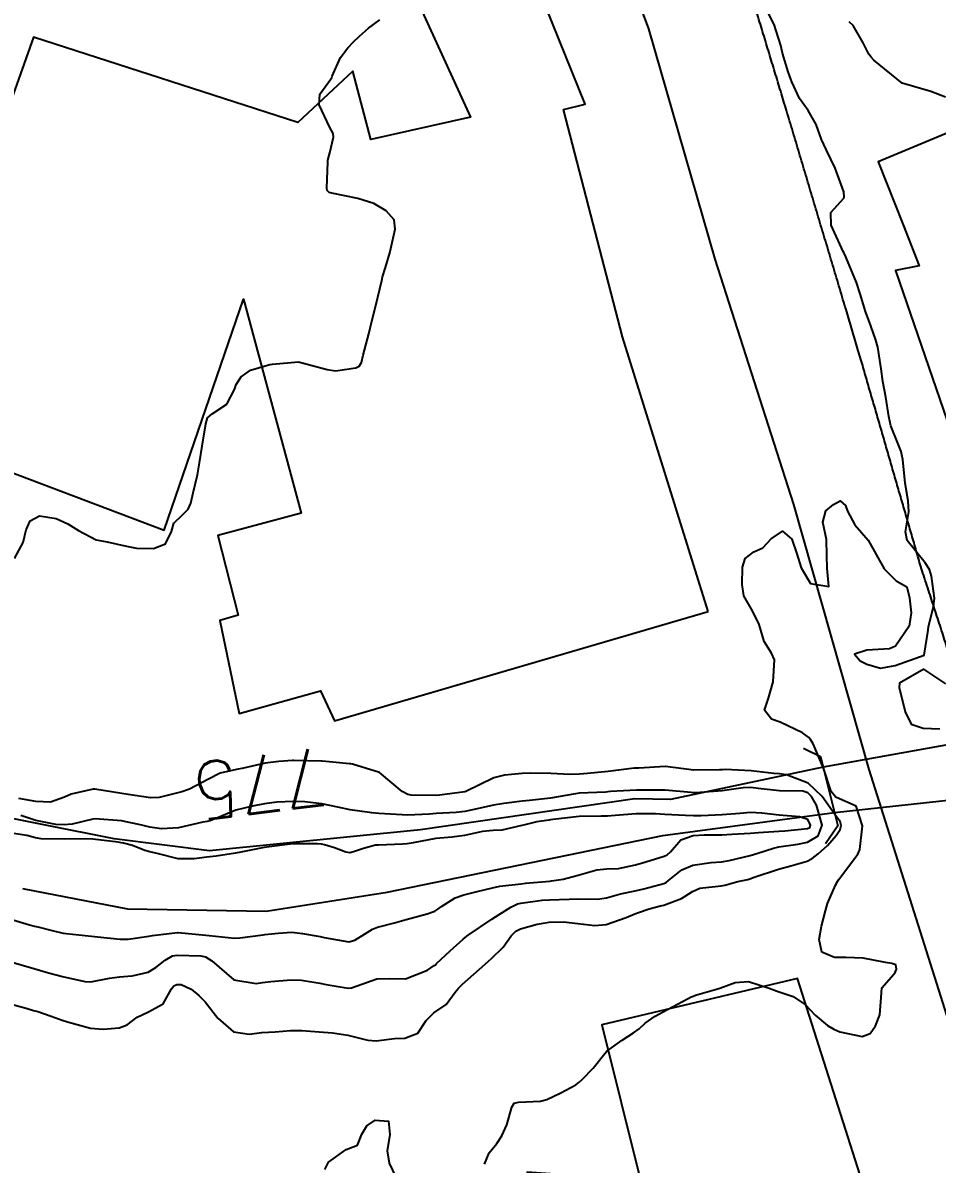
# Model space of a CAD drawing. Header units: metres. Extents: x 307586 to 320046, y 7427249 to 7434250.
# Drawn here: x 319146.4 to 319210.4, y 7429033.7 to 7429113.6 of the extents above; entities that cross this region are included whole.
import ezdxf
from ezdxf.enums import TextEntityAlignment as Align

# ---------------------------------------------------------------- set-up
doc = ezdxf.new("R2010")
doc.units = ezdxf.units.M
doc.header["$MEASUREMENT"] = 0
for name, color, linetype in [('Cotas', 45, 'Continuous'), ('Curvas de Nivel 1m', 11, 'Continuous'), ('Curvas de Nivel 5m', 15, 'Continuous'), ('Edificações', 30, 'Continuous'), ('Hidrografia', 140, 'Continuous'), ('Pontes_Viadutos_Tubos', 190, 'Continuous'), ('Vias Primárias', 230, 'Continuous')]:
    doc.layers.add(name, color=color, linetype=linetype)
doc.styles.add('Style-STANDARD', font='STANDARD.shx')

msp = doc.modelspace()

# ---------------------------------------------------------------- linework, layer by layer
at = {"layer": 'Curvas de Nivel 1m', "flags": 128}
for points, elevation in [([(319178.686, 7429033.675), (319179.011, 7429034.465), (319179.55, 7429035.133), (319179.895, 7429035.661), (319180.248, 7429036.441), (319180.589, 7429037.655), (319180.765, 7429037.935), (319181.048, 7429038.021), (319182.588, 7429038.088), (319183.052, 7429038.193), (319184.014, 7429038.66), (319185.069, 7429039.238), (319185.281, 7429039.388), (319185.507, 7429039.596), (319186.283, 7429040.386), (319187.091, 7429041.416), (319187.235, 7429041.578), (319188.305, 7429042.362), (319189.113, 7429042.876), (319189.505, 7429043.158), (319189.93, 7429043.542), (319190.622, 7429044.041), (319191.131, 7429044.326), (319192.88, 7429045.243), (319193.142, 7429045.382), (319193.224, 7429045.417), (319193.449, 7429045.497), (319194.752, 7429045.883), (319195.151, 7429046.006), (319196.226, 7429046.4), (319197.158, 7429046.462), (319198.591, 7429045.999), (319199.148, 7429045.795), (319200.277, 7429045.419), (319201.137, 7429044.824), (319201.828, 7429044.098), (319202.671, 7429043.387), (319203.119, 7429043.121), (319203.544, 7429042.948), (319205.112, 7429042.62), (319205.657, 7429042.813), (319206.041, 7429043.351), (319206.343, 7429044.135), (319206.424, 7429045.347), (319206.478, 7429046.022), (319207.165, 7429046.796), (319207.422, 7429047.083), (319207.513, 7429047.335), (319207.466, 7429047.626), (319207.177, 7429047.728), (319206.732, 7429047.79), (319205.18, 7429048.1), (319203.958, 7429048.15), (319203.18, 7429048.131), (319202.294, 7429048.509), (319202.094, 7429049.401), (319202.267, 7429050.335), (319202.546, 7429051.397), (319202.687, 7429051.929), (319203.24, 7429053.213), (319203.306, 7429053.325), (319203.332, 7429053.389), (319203.447, 7429053.589), (319204.793, 7429055.367), (319204.932, 7429055.701), (319205.123, 7429057.363), (319204.676, 7429058.739), (319203.312, 7429059.341), (319203.249, 7429059.391), (319202.945, 7429059.765), (319202.4, 7429061.399), (319201.671, 7429063.094), (319201.497, 7429063.409), (319201.364, 7429063.551), (319200.926, 7429063.855), (319199.375, 7429064.615), (319198.751, 7429064.814), (319198.27, 7429065.447), (319198.55, 7429066.288), (319198.881, 7429067.438), (319198.971, 7429068.98), (319198.763, 7429069.44), (319198.253, 7429070.26), (319197.902, 7429071.453), (319197.466, 7429072.356), (319196.832, 7429073.467), (319196.716, 7429074.242), (319196.739, 7429075.468), (319196.908, 7429076.07), (319197.519, 7429076.534), (319198.155, 7429076.819), (319198.729, 7429077.442), (319199.538, 7429077.986), (319200.18, 7429077.424), (319200.538, 7429076.399), (319200.836, 7429075.417), (319201.492, 7429074.316), (319202.784, 7429074.103), (319202.661, 7429075.398), (319202.637, 7429076.278), (319202.617, 7429077.399), (319202.344, 7429078.603), (319202.553, 7429079.4), (319203.107, 7429079.845), (319203.56, 7429080.11), (319203.949, 7429079.777), (319204.088, 7429079.382), (319204.599, 7429078.429), (319205.533, 7429077.36), (319206.651, 7429075.349), (319207.495, 7429074.511), (319208.237, 7429074.075), (319208.428, 7429073.326), (319208.535, 7429072.256), (319208.397, 7429071.326), (319207.439, 7429069.924), (319207.028, 7429069.753), (319205.436, 7429069.656), (319204.569, 7429069.373), (319204.963, 7429068.902), (319205.426, 7429068.672), (319206.384, 7429068.39), (319207.425, 7429068.577), (319209.433, 7429069.31), (319209.712, 7429071.046), (319209.756, 7429071.307), (319210.102, 7429072.675), (319210.168, 7429073.303), (319209.962, 7429074.841), (319209.827, 7429075.307), (319209.51, 7429075.774), (319208.253, 7429077.329), (319208.143, 7429077.935), (319208.369, 7429079.328), (319208.33, 7429080.098), (319208.12, 7429081.332), (319207.942, 7429082.991), (319207.886, 7429083.336), (319207.829, 7429083.561), (319207.611, 7429084.138), (319207.119, 7429085.345), (319206.976, 7429086.003), (319206.756, 7429087.349), (319206.563, 7429088.452), (319206.435, 7429089.352), (319206.191, 7429090.852), (319206.052, 7429091.356), (319205.708, 7429092.349), (319205.348, 7429093.366), (319204.961, 7429094.597), (319204.712, 7429095.375), (319203.971, 7429097.185), (319203.867, 7429097.389), (319203.835, 7429097.451), (319203.775, 7429097.559), (319202.941, 7429099.399), (319202.912, 7429100.289), (319203.812, 7429101.294), (319203.849, 7429101.389), (319203.818, 7429101.724), (319203.212, 7429103.396), (319202.606, 7429104.652), (319202.261, 7429105.406), (319201.879, 7429106.45), (319201.327, 7429107.418), (319200.73, 7429108.256), (319200.175, 7429109.436), (319200.104, 7429109.627), (319199.92, 7429110.129), (319199.542, 7429111.444), (319199.412, 7429111.974), (319198.939, 7429113.45), (319197.982, 7429115.366)], 776), ([(319210.946, 7429108.347), (319209.907, 7429108.759), (319207.913, 7429109.34), (319205.929, 7429110.956), (319205.724, 7429111.156), (319205.578, 7429111.365), (319205.2, 7429112.115), (319204.476, 7429113.382), (319204.207, 7429113.628)], 777), ([(319210.954, 7429067.295), (319209.423, 7429068.312), (319207.72, 7429067.335), (319207.699, 7429067.045), (319208.124, 7429065.329), (319208.531, 7429064.479), (319209.372, 7429064.187), (319210.534, 7429064.136)], 776), ([(319145.364, 7429047.875), (319147.156, 7429047.364), (319148.174, 7429047.066), (319149.151, 7429046.803), (319150.711, 7429046.451), (319151.147, 7429046.444), (319152.443, 7429046.704), (319153.151, 7429046.792), (319154.026, 7429046.851), (319155.155, 7429047.122), (319155.675, 7429047.438), (319156.348, 7429047.948), (319156.859, 7429048.252), (319157.168, 7429048.311), (319158.833, 7429048.25), (319159.167, 7429048.178), (319159.602, 7429047.906), (319161.15, 7429046.578), (319162.704, 7429046.317), (319163.148, 7429046.384), (319163.741, 7429046.453), (319165.15, 7429046.578), (319165.867, 7429046.55), (319167.148, 7429046.352), (319167.593, 7429046.259), (319169.145, 7429045.993), (319169.384, 7429046.026), (319171.152, 7429046.637), (319172.063, 7429046.672), (319173.152, 7429046.655), (319174.694, 7429047.262), (319175.161, 7429047.571), (319175.244, 7429047.637), (319175.329, 7429047.718), (319176.281, 7429048.604), (319177.189, 7429049.415), (319177.339, 7429049.549), (319177.531, 7429049.695), (319179.204, 7429050.816), (319179.715, 7429051.158), (319180.512, 7429051.657), (319180.979, 7429051.89), (319181.217, 7429051.946), (319182.712, 7429052.144), (319183.221, 7429052.184), (319184.604, 7429052.228), (319185.222, 7429052.238), (319186.577, 7429052.232), (319187.224, 7429052.319), (319188.204, 7429052.59), (319189.232, 7429052.809), (319189.835, 7429052.943), (319191.24, 7429053.315), (319191.388, 7429053.381), (319191.565, 7429053.527), (319192.498, 7429054.27), (319193.254, 7429054.597), (319194.551, 7429054.786), (319195.257, 7429054.848), (319195.804, 7429054.928), (319197.261, 7429055.271), (319197.808, 7429055.452), (319198.899, 7429055.805), (319199.27, 7429055.879), (319200.614, 7429056.075), (319201.275, 7429056.217), (319202.03, 7429056.654), (319202.309, 7429057.4), (319201.915, 7429058.796), (319201.568, 7429059.407), (319201.315, 7429059.659), (319200.952, 7429059.778), (319199.317, 7429059.799), (319197.832, 7429059.966), (319197.319, 7429060.029), (319196.77, 7429060.013), (319195.316, 7429059.803), (319193.474, 7429059.667), (319193.314, 7429059.668), (319193.142, 7429059.685), (319191.316, 7429059.85), (319190.984, 7429059.865), (319189.316, 7429059.858), (319187.489, 7429059.752), (319187.314, 7429059.736), (319187.172, 7429059.723), (319185.313, 7429059.635), (319185.056, 7429059.604), (319183.31, 7429059.302), (319181.829, 7429059.124), (319181.307, 7429059.072), (319180.038, 7429058.93), (319179.3, 7429058.811), (319178.381, 7429058.599), (319177.293, 7429058.368), (319176.706, 7429058.291), (319175.29, 7429058.211), (319174.839, 7429058.178), (319173.288, 7429058.104), (319172.923, 7429058.119), (319171.29, 7429058.231), (319170.801, 7429058.264), (319169.293, 7429058.484), (319168.428, 7429058.671), (319167.299, 7429058.904), (319166.104, 7429059.029), (319165.301, 7429059.055), (319164.147, 7429059.01), (319163.298, 7429058.899), (319162.437, 7429058.737), (319161.291, 7429058.455), (319160.882, 7429058.301), (319159.957, 7429057.903), (319159.476, 7429057.713), (319159.28, 7429057.665), (319158.971, 7429057.606), (319157.276, 7429057.217), (319156.074, 7429057.153), (319155.276, 7429057.257), (319154.701, 7429057.393), (319153.28, 7429057.698), (319151.446, 7429057.844), (319151.281, 7429057.821), (319149.827, 7429057.475), (319149.277, 7429057.425), (319148.698, 7429057.46), (319147.28, 7429057.73), (319146.245, 7429058.07)], 774), ([(319145.201, 7429050.927), (319146.842, 7429050.418), (319147.196, 7429050.346), (319147.434, 7429050.295), (319148.423, 7429050.042), (319149.19, 7429049.853), (319149.399, 7429049.819), (319151.187, 7429049.624), (319151.609, 7429049.583), (319153.185, 7429049.43), (319153.743, 7429049.423), (319155.188, 7429049.634), (319155.462, 7429049.684), (319157.192, 7429049.889), (319157.243, 7429049.889), (319159.19, 7429049.705), (319159.423, 7429049.674), (319161.187, 7429049.502), (319161.555, 7429049.518), (319163.191, 7429049.735), (319163.309, 7429049.751), (319164.255, 7429049.854), (319165.194, 7429049.911), (319165.95, 7429049.832), (319167.19, 7429049.61), (319167.456, 7429049.549), (319169.185, 7429049.242), (319169.618, 7429049.354), (319170.296, 7429049.779), (319170.845, 7429050.125), (319171.198, 7429050.263), (319172.391, 7429050.568), (319173.204, 7429050.811), (319174.678, 7429051.198), (319175.21, 7429051.382), (319175.413, 7429051.515), (319175.665, 7429051.715), (319176.618, 7429052.31), (319177.225, 7429052.517), (319178.165, 7429052.75), (319179.233, 7429053.026), (319179.761, 7429053.139), (319181.238, 7429053.309), (319181.549, 7429053.336), (319183.241, 7429053.494), (319183.364, 7429053.506), (319184.176, 7429053.616), (319185.246, 7429053.904), (319186.548, 7429054.289), (319187.251, 7429054.349), (319188.065, 7429054.381), (319189.254, 7429054.631), (319189.962, 7429054.837), (319191.26, 7429055.238), (319191.462, 7429055.327), (319191.695, 7429055.526), (319192.408, 7429056.387), (319193.281, 7429056.692), (319194.057, 7429056.723), (319195.282, 7429056.738), (319195.987, 7429056.769), (319197.284, 7429056.842), (319197.85, 7429056.886), (319199.286, 7429056.976), (319199.706, 7429057.007), (319201.289, 7429057.17), (319201.451, 7429057.248), (319201.495, 7429057.408), (319201.297, 7429057.796), (319200.728, 7429057.986), (319199.3, 7429058.103), (319198.092, 7429058.24), (319197.301, 7429058.287), (319196.541, 7429058.227), (319195.299, 7429058.117), (319193.848, 7429058.052), (319193.298, 7429058.052), (319192.735, 7429058.079), (319191.299, 7429058.154), (319190.65, 7429058.186), (319189.299, 7429058.197), (319187.812, 7429058.086), (319187.297, 7429058.037), (319186.855, 7429058.027), (319185.297, 7429058.001), (319183.46, 7429057.793), (319183.294, 7429057.768), (319183.174, 7429057.751), (319182.35, 7429057.639), (319181.504, 7429057.434), (319181.289, 7429057.373), (319179.882, 7429057.059), (319179.276, 7429057.025), (319178.549, 7429056.955), (319177.273, 7429056.67), (319176.42, 7429056.56), (319175.27, 7429056.461), (319173.685, 7429056.161), (319173.266, 7429056.087), (319172.954, 7429056.065), (319171.265, 7429056.013), (319171.044, 7429055.993), (319170.219, 7429055.78), (319169.522, 7429055.526), (319169.26, 7429055.475), (319168.978, 7429055.512), (319168.189, 7429055.806), (319167.474, 7429056.025), (319167.265, 7429056.071), (319166.989, 7429056.099), (319165.266, 7429056.103), (319163.43, 7429055.868), (319163.263, 7429055.834), (319161.641, 7429055.504), (319161.258, 7429055.441), (319159.917, 7429055.243), (319159.255, 7429055.156), (319158.37, 7429055.04), (319157.254, 7429055.055), (319155.784, 7429055.428), (319155.259, 7429055.545), (319154.922, 7429055.627), (319154.061, 7429055.978), (319153.423, 7429056.146), (319153.265, 7429056.174), (319153.05, 7429056.207), (319151.267, 7429056.433), (319150.841, 7429056.44), (319149.267, 7429056.417), (319147.658, 7429056.446), (319147.267, 7429056.512), (319146.662, 7429056.673), (319145.271, 7429056.89)], 773), ([(319167.509, 7429033.298), (319167.775, 7429033.808), (319169.012, 7429034.71), (319169.788, 7429035.01), (319170.106, 7429035.779), (319170.454, 7429036.35), (319171.033, 7429036.754), (319171.954, 7429036.678), (319172.05, 7429035.755), (319171.866, 7429034.611), (319172.001, 7429033.755), (319172.973, 7429031.74)], 776)]:
    msp.add_lwpolyline(points, dxfattribs=dict(at, elevation=elevation))
at = {"layer": 'Curvas de Nivel 5m', "elevation": 775, "flags": 128}
for points in [[(319145.795, 7429076.077), (319146.396, 7429077.19), (319146.617, 7429078.069), (319146.884, 7429078.716), (319147.538, 7429079.05), (319148.704, 7429078.874), (319149.53, 7429078.486), (319150.282, 7429078.022), (319151.517, 7429077.378), (319152.28, 7429077.238), (319153.513, 7429076.966), (319154.328, 7429076.795), (319155.511, 7429076.766), (319156.368, 7429077.098), (319156.789, 7429077.947), (319156.947, 7429078.531), (319157.541, 7429079.131), (319157.957, 7429079.523), (319158.135, 7429079.931), (319158.298, 7429080.666), (319158.589, 7429081.925), (319158.741, 7429082.767), (319158.927, 7429083.92), (319159.191, 7429085.489), (319159.302, 7429085.915), (319159.626, 7429086.193), (319160.656, 7429086.877), (319161.191, 7429087.895), (319161.302, 7429088.241), (319161.656, 7429088.788), (319162.306, 7429089.241), (319163.67, 7429089.655), (319163.857, 7429089.68), (319165.673, 7429089.84), (319167.665, 7429089.294), (319168.265, 7429089.21), (319169.667, 7429089.417), (319169.917, 7429089.54), (319170.063, 7429089.786), (319170.196, 7429090.302), (319170.578, 7429091.787), (319170.807, 7429092.683), (319171.088, 7429093.78), (319171.491, 7429095.524), (319171.554, 7429095.773), (319171.75, 7429096.439), (319172.055, 7429097.472), (319172.126, 7429097.766), (319172.419, 7429099.128), (319172.354, 7429099.764), (319171.799, 7429100.403), (319170.935, 7429100.914), (319169.808, 7429101.274), (319167.995, 7429101.634), (319167.812, 7429101.682), (319167.667, 7429101.821), (319167.648, 7429101.989), (319167.715, 7429103.821), (319167.727, 7429103.938), (319167.849, 7429104.469), (319168.122, 7429105.555), (319168.087, 7429105.818), (319167.867, 7429106.246), (319167.108, 7429107.828), (319167.153, 7429108.568), (319167.91, 7429109.602), (319167.999, 7429109.732), (319168.032, 7429109.819), (319168.6, 7429111.14), (319169.112, 7429111.808), (319169.521, 7429112.222), (319169.945, 7429112.633), (319170.556, 7429113.189), (319171.361, 7429113.779)], [(319145.132, 7429044.989), (319146.607, 7429044.587), (319147.127, 7429044.44), (319147.424, 7429044.353), (319148.364, 7429044.041), (319149.119, 7429043.757), (319149.514, 7429043.629), (319151.111, 7429043.205), (319151.988, 7429043.123), (319153.111, 7429043.224), (319153.675, 7429043.421), (319154.376, 7429043.971), (319155.126, 7429044.317), (319156.193, 7429044.889), (319156.783, 7429045.944), (319156.935, 7429046.152), (319157.146, 7429046.26), (319157.464, 7429046.253), (319158.149, 7429045.925), (319158.694, 7429045.472), (319159.134, 7429045.032), (319160.023, 7429043.901), (319161.109, 7429042.938), (319162.215, 7429042.77), (319163.108, 7429042.891), (319164.026, 7429042.939), (319165.111, 7429043.024), (319165.911, 7429043.032), (319167.11, 7429042.94), (319168.047, 7429042.868), (319169.107, 7429042.7), (319170.525, 7429042.353), (319171.101, 7429042.311), (319172.392, 7429042.463), (319173.104, 7429042.501), (319174.006, 7429042.84), (319174.592, 7429043.728), (319175.128, 7429044.259), (319176.004, 7429044.841), (319176.626, 7429045.705), (319176.855, 7429045.994), (319177.149, 7429046.264), (319178.72, 7429047.677), (319178.953, 7429047.886), (319179.169, 7429048.068), (319179.985, 7429048.857), (319180.54, 7429049.657), (319180.862, 7429049.987), (319181.198, 7429050.158), (319182.359, 7429050.481), (319183.203, 7429050.614), (319184.216, 7429050.627), (319185.202, 7429050.523), (319186.412, 7429050.377), (319187.202, 7429050.445), (319188.6, 7429050.952), (319189.209, 7429051.201), (319189.465, 7429051.292), (319190.213, 7429051.54), (319191.001, 7429051.747), (319191.217, 7429051.796), (319192.472, 7429052.269), (319193.232, 7429052.763), (319193.742, 7429052.996), (319195.238, 7429053.166), (319195.504, 7429053.212), (319196.406, 7429053.468), (319197.096, 7429053.61), (319197.245, 7429053.644), (319197.547, 7429053.757), (319199.252, 7429054.331), (319200.118, 7429054.558), (319201.258, 7429054.874), (319201.603, 7429055.063), (319202.031, 7429055.402), (319202.688, 7429055.979), (319203.282, 7429056.684), (319203.571, 7429057.104), (319203.646, 7429057.385), (319203.56, 7429057.65), (319203.299, 7429057.981), (319202.3, 7429059.4), (319201.322, 7429060.345), (319199.821, 7429060.932), (319199.329, 7429060.991), (319198.922, 7429061.029), (319197.33, 7429061.218), (319195.512, 7429061.297), (319195.331, 7429061.288), (319195.115, 7429061.268), (319193.33, 7429061.256), (319191.354, 7429061.509), (319191.333, 7429061.511), (319189.478, 7429061.402), (319189.331, 7429061.398), (319189.16, 7429061.382), (319187.329, 7429061.157), (319185.895, 7429061.027), (319185.327, 7429060.973), (319184.661, 7429060.945), (319183.327, 7429061.029), (319181.919, 7429061.052), (319181.327, 7429061.014), (319180.078, 7429060.91), (319179.323, 7429060.707), (319177.375, 7429059.76), (319177.313, 7429059.736), (319177.287, 7429059.726), (319177.147, 7429059.702), (319175.53, 7429059.497), (319175.309, 7429059.485), (319173.548, 7429059.507), (319173.31, 7429059.546), (319172.923, 7429059.754), (319171.326, 7429061.088), (319169.449, 7429061.672), (319169.332, 7429061.689), (319169.24, 7429061.699), (319168.059, 7429061.809), (319167.334, 7429061.887), (319167.266, 7429061.889), (319165.334, 7429061.929), (319165.248, 7429061.927), (319164.282, 7429061.856), (319163.332, 7429061.738), (319161.828, 7429061.385), (319161.327, 7429061.298), (319160.179, 7429061.047), (319159.32, 7429060.607), (319158.043, 7429059.929), (319157.507, 7429059.74), (319157.309, 7429059.684), (319155.913, 7429059.345), (319155.303, 7429059.317), (319153.747, 7429059.542), (319153.307, 7429059.625), (319151.405, 7429059.916), (319151.311, 7429059.915), (319149.762, 7429059.569), (319149.303, 7429059.361), (319148.318, 7429059.024), (319147.298, 7429059.06), (319146.107, 7429059.266)]]:
    msp.add_lwpolyline(points, dxfattribs=at)
at = {"layer": 'Edificações'}
for points in [[(319194.331, 7429072.357), (319188.34, 7429091.581), (319184.218, 7429107.49), (319185.716, 7429107.864), (319181.597, 7429118.112), (319173.809, 7429115.494), (319177.703, 7429106.966), (319170.738, 7429105.395), (319169.465, 7429110.183), (319165.63, 7429106.578), (319147.133, 7429112.562), (319137.398, 7429085.184), (319156.273, 7429078.053), (319161.815, 7429094.21), (319165.859, 7429079.249), (319160.017, 7429077.679), (319161.442, 7429072.113), (319160.169, 7429071.739), (319161.517, 7429065.231), (319167.208, 7429066.802), (319168.182, 7429064.708), (319194.331, 7429072.357)], [(319223.118, 7429080.765), (319217.815, 7429099.305), (319216.71, 7429103.168), (319219.804, 7429105.375), (319218.368, 7429108.906), (319206.214, 7429103.83), (319207.982, 7429099.415), (319209.087, 7429096.546), (319207.43, 7429096.215), (319213.617, 7429078.227), (319223.118, 7429080.765)], [(319208.651, 7429021.327), (319200.59, 7429046.68), (319186.897, 7429043.435), (319189.566, 7429032.655), (319183.3, 7429033.003), (319181.675, 7429033.118), (319181.211, 7429029.177), (319167.155, 7429030.276), (319166.864, 7429027.436), (319166.777, 7429026.955), (319175.149, 7429026.233), (319175.167, 7429024.854), (319177.385, 7429024.577), (319177.062, 7429022.869), (319167.171, 7429023.839), (319166.709, 7429020.238), (319179.881, 7429018.622), (319180.343, 7429017.652), (319187.045, 7429016.868), (319187.83, 7429017.652), (319194.624, 7429016.683), (319208.651, 7429021.327)]]:
    msp.add_lwpolyline(points, dxfattribs=at)
at = {"layer": 'Hidrografia'}
msp.add_lwpolyline([(319146.344, 7429052.98), (319153.701, 7429051.553), (319163.402, 7429051.393), (319171.871, 7429052.714), (319191.151, 7429056.683), (319203.173, 7429058.302), (319223.552, 7429060.507), (319228.689, 7429060.287), (319231.367, 7429061.606), (319231.33, 7429063.328), (319231.073, 7429065.087), (319226.634, 7429065.27), (319221.681, 7429064.794), (319216.032, 7429063.915), (319202.381, 7429061.465), (319191.688, 7429059.21), (319189.194, 7429059.244), (319174.213, 7429057.079), (319159.432, 7429055.61), (319152.772, 7429056.445), (319143.261, 7429058.339)], dxfattribs=at)
at = {"layer": 'Pontes_Viadutos_Tubos'}
msp.add_lwpolyline([(319201.008, 7429062.786), (319202.194, 7429062.213), (319203.412, 7429057.348), (319202.534, 7429056.095)], dxfattribs=at)
at = {"layer": 'Vias Primárias'}
msp.add_lwpolyline([(319116.301, 7429020.629), (319147.753, 7429016.026), (319187.293, 7429011.34), (319199.823, 7429009.429), (319206.586, 7429008.866, 0.258086), (319214.663, 7429012.494, 0.104098), (319217.673, 7429018.953, 0.197623), (319216.611, 7429025.473), (319211.475, 7429042.697), (319205.586, 7429061.302), (319200.324, 7429079.85), (319194.81, 7429097.023), (319190.174, 7429113.134), (319187.73, 7429119.732), (319178.586, 7429137.763), (319172.006, 7429151.489), (319162.672, 7429167.964), (319152.334, 7429185.762), (319143.626, 7429200.361)], format="xyb", dxfattribs=at)
msp.add_lwpolyline([(319116.301, 7429020.629), (319147.753, 7429016.026), (319187.293, 7429011.34), (319199.823, 7429009.429), (319206.586, 7429008.866, 0.258086), (319214.663, 7429012.494, 0.104098), (319217.673, 7429018.953, 0.197623), (319216.611, 7429025.473), (319211.475, 7429042.697), (319205.586, 7429061.302), (319200.324, 7429079.85), (319194.81, 7429097.023), (319190.174, 7429113.134), (319187.73, 7429119.732), (319178.586, 7429137.763), (319172.006, 7429151.489), (319162.672, 7429167.964), (319152.334, 7429185.762), (319143.626, 7429200.361)], format="xyb", dxfattribs=at)
msp.add_rational_spline([(319236.35, 7429005.79), (319229.913, 7429007.599), (319228.097, 7429014.034), (319227.104, 7429017.553), (319226.11, 7429021.071), (319224.079, 7429027.548), (319222.047, 7429034.026), (319220.425, 7429039.615), (319218.802, 7429045.204), (319216.652, 7429052.222), (319214.502, 7429059.239), (319211.878, 7429067.301), (319209.254, 7429075.363), (319207.104, 7429082.793), (319204.954, 7429090.223), (319202.392, 7429098.794), (319199.829, 7429107.366), (319197.492, 7429115.096), (319195.154, 7429122.827), (319193.573, 7429126.186), (319191.992, 7429129.546), (319189.903, 7429134.483), (319187.815, 7429139.421), (319184.431, 7429146.599), (319181.046, 7429153.777), (319174.963, 7429165.308), (319168.88, 7429176.839), (319167.578, 7429182.122), (319166.275, 7429187.406), (319164.566, 7429192.828), (319162.857, 7429198.251), (319160.584, 7429204.168), (319158.31, 7429210.085), (319156.625, 7429214.983), (319154.94, 7429219.882), (319154.001, 7429224.428), (319153.061, 7429228.974), (319152.983, 7429233.55), (319152.905, 7429238.126), (319154.643, 7429248.645), (319165.199, 7429247.147), (319169.462, 7429246.787), (319173.724, 7429246.428), (319184.205, 7429245.621), (319194.498, 7429247.755), (319198.582, 7429249.377), (319202.665, 7429250.999), (319208.085, 7429252.969), (319213.504, 7429254.939), (319221.021, 7429259.451), (319228.537, 7429263.963), (319231.896, 7429266.449), (319235.254, 7429268.935), (319236.359, 7429263.524), (319237.464, 7429258.113), (319238.293, 7429255.311), (319239.123, 7429252.509), (319239.394, 7429250.462, 2.606), (319239.665, 7429248.414, 5.213)], [1, 0.872335858669, 1, 1, 1, 1, 1, 1, 1, 1, 1, 1, 1, 1, 1, 1, 1, 1, 1, 1, 1, 1, 1, 1, 1, 1, 1, 1, 1, 1, 1, 1, 1, 1, 1, 1, 1, 1, 1, 0.715144370845, 1, 1, 1, 0.990134877931, 1, 1, 1, 1, 1, 1, 1, 1, 1, 1, 1, 1, 1, 1, 1], degree=2, knots=[0, 0, 0, 1.021673, 1.021673, 2.021673, 2.021673, 3.021673, 3.021673, 4.021673, 4.021673, 5.021673, 5.021673, 6.021673, 6.021673, 7.021673, 7.021673, 8.021673, 8.021673, 9.021673, 9.021673, 10.021673, 10.021673, 11.021673, 11.021673, 12.021673, 12.021673, 13.021673, 13.021673, 14.021673, 14.021673, 15.021673, 15.021673, 16.021673, 16.021673, 17.021673, 17.021673, 18.021673, 18.021673, 19.021673, 19.021673, 20.569604, 20.569604, 21.569604, 21.569604, 21.850765, 21.850765, 22.850765, 22.850765, 23.850765, 23.850765, 24.850765, 24.850765, 25.850765, 25.850765, 26.850765, 26.850765, 27.850765, 27.850765, 28.850765, 28.850765, 28.850765], dxfattribs=at)
msp.add_rational_spline([(319236.35, 7429005.79), (319229.913, 7429007.599), (319228.097, 7429014.034), (319227.104, 7429017.553), (319226.11, 7429021.071), (319224.079, 7429027.548), (319222.047, 7429034.026), (319220.425, 7429039.615), (319218.802, 7429045.204), (319216.652, 7429052.222), (319214.502, 7429059.239), (319211.878, 7429067.301), (319209.254, 7429075.363), (319207.104, 7429082.793), (319204.954, 7429090.223), (319202.392, 7429098.794), (319199.829, 7429107.366), (319197.492, 7429115.096), (319195.154, 7429122.827), (319193.573, 7429126.186), (319191.992, 7429129.546), (319189.903, 7429134.483), (319187.815, 7429139.421), (319184.431, 7429146.599), (319181.046, 7429153.777), (319174.963, 7429165.308), (319168.88, 7429176.839), (319167.578, 7429182.122), (319166.275, 7429187.406), (319164.566, 7429192.828), (319162.857, 7429198.251), (319160.584, 7429204.168), (319158.31, 7429210.085), (319156.625, 7429214.983), (319154.94, 7429219.882), (319154.001, 7429224.428), (319153.061, 7429228.974), (319152.983, 7429233.55), (319152.905, 7429238.126), (319154.643, 7429248.645), (319165.199, 7429247.147), (319169.462, 7429246.787), (319173.724, 7429246.428), (319184.205, 7429245.621), (319194.498, 7429247.755), (319198.582, 7429249.377), (319202.665, 7429250.999), (319208.085, 7429252.969), (319213.504, 7429254.939), (319221.021, 7429259.451), (319228.537, 7429263.963), (319231.896, 7429266.449), (319235.254, 7429268.935), (319236.359, 7429263.524), (319237.464, 7429258.113), (319238.293, 7429255.311), (319239.123, 7429252.509), (319239.394, 7429250.462, 2.606), (319239.665, 7429248.414, 5.213)], [1, 0.872335858669, 1, 1, 1, 1, 1, 1, 1, 1, 1, 1, 1, 1, 1, 1, 1, 1, 1, 1, 1, 1, 1, 1, 1, 1, 1, 1, 1, 1, 1, 1, 1, 1, 1, 1, 1, 1, 1, 0.715144370845, 1, 1, 1, 0.990134877931, 1, 1, 1, 1, 1, 1, 1, 1, 1, 1, 1, 1, 1, 1, 1], degree=2, knots=[0, 0, 0, 1.021673, 1.021673, 2.021673, 2.021673, 3.021673, 3.021673, 4.021673, 4.021673, 5.021673, 5.021673, 6.021673, 6.021673, 7.021673, 7.021673, 8.021673, 8.021673, 9.021673, 9.021673, 10.021673, 10.021673, 11.021673, 11.021673, 12.021673, 12.021673, 13.021673, 13.021673, 14.021673, 14.021673, 15.021673, 15.021673, 16.021673, 16.021673, 17.021673, 17.021673, 18.021673, 18.021673, 19.021673, 19.021673, 20.569604, 20.569604, 21.569604, 21.569604, 21.850765, 21.850765, 22.850765, 22.850765, 23.850765, 23.850765, 24.850765, 24.850765, 25.850765, 25.850765, 26.850765, 26.850765, 27.850765, 27.850765, 28.850765, 28.850765, 28.850765], dxfattribs=at)

# ---------------------------------------------------------------- texts
at = {"layer": 'Cotas', "style": 'Style-STANDARD'}
msp.add_text('775', height=4, rotation=187.15386, dxfattribs=at).set_placement((319163.015, 7429060.293, 775), align=Align.MIDDLE_CENTER)

doc.saveas('drawing.dxf')
